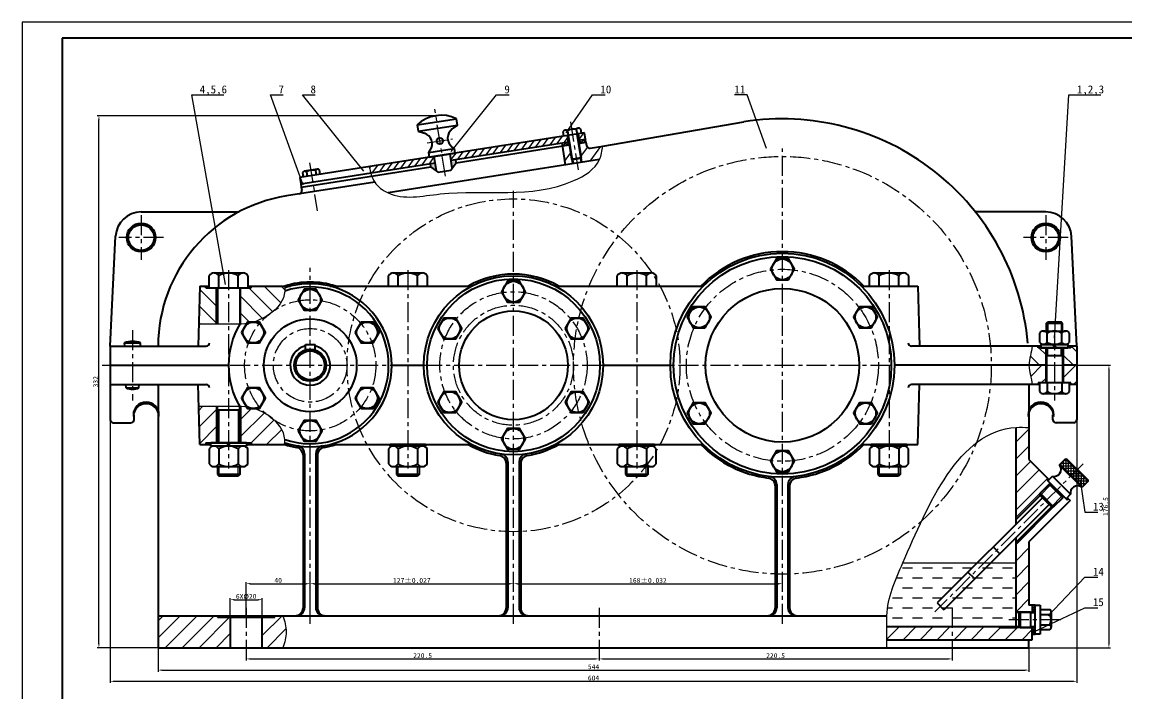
# Model space of a CAD drawing. Header units: inches. Extents: x 0 to 1189, y 0 to 841.
# Drawn here: x 0 to 690, y 421 to 841 of the extents above; entities that cross this region are included whole.
import ezdxf

# ---------------------------------------------------------------- set-up
doc = ezdxf.new("R2010")
doc.units = ezdxf.units.IN
doc.header["$LTSCALE"] = 10
doc.header["$MEASUREMENT"] = 0
doc.linetypes.add('CENTER', pattern=[2, 1.25, -0.25, 0.25, -0.25])
for name, color, linetype, lineweight in [('中心线', 1, 'CENTER', 25), ('剖面线', 3, 'Continuous', 25), ('尺寸线', 4, 'Continuous', 25), ('文字', 7, 'Continuous', 25), ('粗实线', 7, 'Continuous', 40), ('细实线', 7, 'Continuous', 25)]:
    doc.layers.add(name, color=color, linetype=linetype, lineweight=lineweight)
doc.dimstyles.get("Standard").update_dxf_attribs({"dimtxt": 0.18, "dimasz": 0.18, "dimexe": 0.18, "dimexo": 0.0625, "dimgap": 0.09, "dimtad": 0, "dimtih": 1, "dimtoh": 1, "dimdec": 4, "dimzin": 0, "dimdsep": 46, "dimtxsty": 'Standard', "dimcen": 0.09, "dimadec": 0, "dimazin": 0, "dimtfac": 1, "dimtdec": 4, "dimtofl": 0, "dimtmove": 0, "dimatfit": 3, "dimfxl": 0, "dimtolj": 1, "dimtzin": 0, "dimarcsym": 0})

# ---------------------------------------------------------------- blocks, each defined once
blk = doc.blocks.new('*D64')
at = {"layer": 'Defpoints', "color": 0}
for p in [(150, 480), (130, 469), (150, 469)]:
    blk.add_point(p, dxfattribs=at)
at = {"layer": '尺寸线', "color": 0, "lineweight": -2}
for p, q in [((130, 469), (130, 481)), ((132.5, 480), (147.5, 480)), ((150, 469), (150, 481))]:
    blk.add_line(p, q, dxfattribs=at)
at = {"layer": '尺寸线', "color": 0}
for points in [[(132.5, 480.42), (132.5, 479.58), (130, 480)], [(147.5, 479.58), (147.5, 480.42), (150, 480)]]:
    blk.add_solid(points, dxfattribs=at)
at = {"layer": '尺寸线', "color": 0, "insert": (140, 482.03), "char_height": 3, "attachment_point": 5}
blk.add_mtext('\\A1;6X%%C20', dxfattribs=at)
blk = doc.blocks.new('*D65')
at = {"layer": 'Defpoints', "color": 0}
for p in [(48, 782.48), (258.53, 782.48), (258.53, 450)]:
    blk.add_point(p, dxfattribs=at)
at = {"layer": '尺寸线', "color": 0, "lineweight": -2}
for p, q in [((258.53, 782.48), (47, 782.48)), ((48, 452.5), (48, 779.98)), ((258.53, 450), (47, 450))]:
    blk.add_line(p, q, dxfattribs=at)
at = {"layer": '尺寸线', "color": 0}
for points in [[(48.42, 779.98), (47.58, 779.98), (48, 782.48)], [(47.58, 452.5), (48.42, 452.5), (48, 450)]]:
    blk.add_solid(points, dxfattribs=at)
at = {"layer": '尺寸线', "color": 0, "insert": (45.97, 616.24), "char_height": 3, "attachment_point": 5, "rotation": 90}
blk.add_mtext('\\A1;332', dxfattribs=at)
blk = doc.blocks.new('*D66')
at = {"layer": 'Defpoints', "color": 0}
for p in [(180, 490), (140, 469), (180, 469)]:
    blk.add_point(p, dxfattribs=at)
at = {"layer": '尺寸线', "color": 0, "lineweight": -2}
for p, q in [((140, 469), (140, 491)), ((180, 469), (180, 491)), ((142.5, 490), (177.5, 490))]:
    blk.add_line(p, q, dxfattribs=at)
at = {"layer": '尺寸线', "color": 0}
for points in [[(142.5, 490.42), (142.5, 489.58), (140, 490)], [(177.5, 489.58), (177.5, 490.42), (180, 490)]]:
    blk.add_solid(points, dxfattribs=at)
at = {"layer": '尺寸线', "color": 0, "insert": (160, 492.06), "char_height": 3, "attachment_point": 5}
blk.add_mtext('\\A1;40', dxfattribs=at)
blk = doc.blocks.new('*D67')
at = {"layer": 'Defpoints', "color": 0}
for p in [(629, 626.5), (629, 450), (679, 450)]:
    blk.add_point(p, dxfattribs=at)
at = {"layer": '尺寸线', "color": 0, "lineweight": -2}
for p, q in [((629, 626.5), (680, 626.5)), ((679, 624), (679, 452.5)), ((629, 450), (680, 450))]:
    blk.add_line(p, q, dxfattribs=at)
at = {"layer": '尺寸线', "color": 0}
for points in [[(679.42, 624), (678.58, 624), (679, 626.5)], [(678.58, 452.5), (679.42, 452.5), (679, 450)]]:
    blk.add_solid(points, dxfattribs=at)
at = {"layer": '尺寸线', "color": 0, "insert": (676.97, 538.25), "char_height": 3, "attachment_point": 5, "rotation": 90}
blk.add_mtext('\\A1;176.5', dxfattribs=at)
blk = doc.blocks.new('*D68')
at = {"layer": 'Defpoints', "color": 0}
for p in [(180, 490), (307, 490), (307, 490)]:
    blk.add_point(p, dxfattribs=at)
at = {"layer": '尺寸线', "color": 0, "lineweight": -2}
for p, q in [((180, 490), (180, 491)), ((307, 490), (307, 491)), ((182.5, 490), (304.5, 490))]:
    blk.add_line(p, q, dxfattribs=at)
at = {"layer": '尺寸线', "color": 0}
for points in [[(182.5, 490.42), (182.5, 489.58), (180, 490)], [(304.5, 489.58), (304.5, 490.42), (307, 490)]]:
    blk.add_solid(points, dxfattribs=at)
at = {"layer": '尺寸线', "color": 0, "insert": (243.5, 492.03), "char_height": 3, "attachment_point": 5}
blk.add_mtext('\\A1;127%%p0.027', dxfattribs=at)
blk = doc.blocks.new('*D69')
at = {"layer": 'Defpoints', "color": 0}
for p in [(307, 490), (475, 490), (475, 490)]:
    blk.add_point(p, dxfattribs=at)
at = {"layer": '尺寸线', "color": 0, "lineweight": -2}
for p, q in [((307, 490), (307, 491)), ((475, 490), (475, 491)), ((309.5, 490), (472.5, 490))]:
    blk.add_line(p, q, dxfattribs=at)
at = {"layer": '尺寸线', "color": 0}
for points in [[(309.5, 490.42), (309.5, 489.58), (307, 490)], [(472.5, 489.58), (472.5, 490.42), (475, 490)]]:
    blk.add_solid(points, dxfattribs=at)
at = {"layer": '尺寸线', "color": 0, "insert": (391, 492.03), "char_height": 3, "attachment_point": 5}
blk.add_mtext('\\A1;168%%p0.032', dxfattribs=at)
blk = doc.blocks.new('*D70')
at = {"layer": 'Defpoints', "color": 0}
for p in [(140, 450), (360.5, 450), (360.5, 443)]:
    blk.add_point(p, dxfattribs=at)
at = {"layer": '尺寸线', "color": 0, "lineweight": -2}
for p, q in [((140, 450), (140, 442)), ((360.5, 450), (360.5, 442)), ((142.5, 443), (358, 443))]:
    blk.add_line(p, q, dxfattribs=at)
at = {"layer": '尺寸线', "color": 0}
for points in [[(142.5, 443.42), (142.5, 442.58), (140, 443)], [(358, 442.58), (358, 443.42), (360.5, 443)]]:
    blk.add_solid(points, dxfattribs=at)
at = {"layer": '尺寸线', "color": 0, "insert": (250.25, 445.03), "char_height": 3, "attachment_point": 5}
blk.add_mtext('\\A1;220.5', dxfattribs=at)
blk = doc.blocks.new('*D71')
at = {"layer": 'Defpoints', "color": 0}
for p in [(360.5, 450), (581, 450), (581, 443)]:
    blk.add_point(p, dxfattribs=at)
at = {"layer": '尺寸线', "color": 0, "lineweight": -2}
for p, q in [((360.5, 450), (360.5, 442)), ((581, 450), (581, 442)), ((363, 443), (578.5, 443))]:
    blk.add_line(p, q, dxfattribs=at)
at = {"layer": '尺寸线', "color": 0}
for points in [[(363, 443.42), (363, 442.58), (360.5, 443)], [(578.5, 442.58), (578.5, 443.42), (581, 443)]]:
    blk.add_solid(points, dxfattribs=at)
at = {"layer": '尺寸线', "color": 0, "insert": (470.75, 445.03), "char_height": 3, "attachment_point": 5}
blk.add_mtext('\\A1;220.5', dxfattribs=at)
blk = doc.blocks.new('*D72')
at = {"layer": 'Defpoints', "color": 0}
for p in [(85, 450), (629, 450), (629, 436)]:
    blk.add_point(p, dxfattribs=at)
at = {"layer": '尺寸线', "color": 0, "lineweight": -2}
for p, q in [((85, 450), (85, 435)), ((629, 450), (629, 435)), ((87.5, 436), (626.5, 436))]:
    blk.add_line(p, q, dxfattribs=at)
at = {"layer": '尺寸线', "color": 0}
for points in [[(87.5, 436.42), (87.5, 435.58), (85, 436)], [(626.5, 435.58), (626.5, 436.42), (629, 436)]]:
    blk.add_solid(points, dxfattribs=at)
at = {"layer": '尺寸线', "color": 0, "insert": (357, 438.06), "char_height": 3, "attachment_point": 5}
blk.add_mtext('\\A1;544', dxfattribs=at)
blk = doc.blocks.new('*D73')
at = {"layer": 'Defpoints', "color": 0}
for p in [(55, 626.5), (659, 626.5), (659, 429)]:
    blk.add_point(p, dxfattribs=at)
at = {"layer": '尺寸线', "color": 0, "lineweight": -2}
for p, q in [((55, 626.5), (55, 428)), ((659, 626.5), (659, 428)), ((57.5, 429), (656.5, 429))]:
    blk.add_line(p, q, dxfattribs=at)
at = {"layer": '尺寸线', "color": 0}
for points in [[(57.5, 429.42), (57.5, 428.58), (55, 429)], [(656.5, 428.58), (656.5, 429.42), (659, 429)]]:
    blk.add_solid(points, dxfattribs=at)
at = {"layer": '尺寸线', "color": 0, "insert": (357, 431.06), "char_height": 3, "attachment_point": 5}
blk.add_mtext('\\A1;604', dxfattribs=at)

msp = doc.modelspace()

# ---------------------------------------------------------------- hatches: boundary and pattern name
at = {"layer": '剖面线'}
h = msp.add_hatch(dxfattribs=at)
h.set_pattern_fill('ANSI31', color=256, angle=8.96386981, style=0)
h.set_pattern_definition([(53.9639, (165.198, 732.3397), (-2.56745, 1.86784), [])])
edge = h.paths.add_edge_path()
edge.add_spline(control_points=[(216.87435, 750.61473), (217.17775, 749.30472), (217.48114, 747.9947), (217.84521, 746.71842)], knot_values=[0, 0, 0, 0, 3.931109626, 3.931109626, 3.931109626, 3.931109626], degree=3, periodic=0)
edge.add_line((217.84521, 746.71842), (258.10277, 753.06857))
edge.add_line((258.10277, 753.06857), (257.47953, 757.01972))
edge.add_line((257.47953, 757.01972), (254.51617, 756.55228))
edge.add_line((254.51617, 756.55228), (216.87435, 750.61473))
h.paths.add_polyline_path([(267.35739, 758.57783), (267.98064, 754.62668), (341.07686, 766.15674), (340.45362, 770.10789)])
h.paths.add_polyline_path([(351.94252, 767.87067), (351.31927, 771.82182), (347.36812, 771.19857), (347.99137, 767.24742)])
h = msp.add_hatch(dxfattribs=at)
h.set_pattern_fill('ANSI37', color=256, scale=0.5, angle=8.96386981, style=0)
h.set_pattern_definition([(53.9639, (100.8426, 642.4482), (-1.283726, 0.933919), []), (143.9639, (100.8426, 642.4482), (-0.933919, -1.283726), [])])
h.paths.add_polyline_path([(351.94252, 767.87067), (347.99137, 767.24742), (348.30299, 765.27185), (352.25414, 765.8951)])
h.paths.add_polyline_path([(341.07686, 766.15674), (337.12572, 765.5335), (337.43734, 763.55792), (341.38849, 764.18117)])
h = msp.add_hatch(dxfattribs=at)
h.set_pattern_fill('ANSI31', color=256, scale=2, angle=8.96386981, style=0)
h.set_pattern_definition([(53.9639, (100.8426, 642.448), (-5.1349, 3.73568), [])])
edge = h.paths.add_edge_path()
edge.add_spline(control_points=[(360.73834, 755.08501), (361.86915, 757.6482), (362.3122, 760.57513), (362.75526, 763.50207)], knot_values=[158.149376982, 158.149376982, 158.149376982, 158.149376982, 166.804711347, 166.804711347, 166.804711347, 166.804711347], degree=3, periodic=0)
edge.add_line((362.75526, 763.50207), (354.85296, 762.25557))
edge.add_arc((354.54134, 764.23115), 2, 188.96386981, 278.96386981, ccw=False)
edge.add_line((352.56576, 763.91952), (352.25414, 765.8951))
edge.add_line((352.25414, 765.8951), (347.8091, 765.19395))
edge.add_line((347.8091, 765.19395), (349.2114, 756.30386))
edge.add_line((349.2114, 756.30386), (349.67884, 753.3405))
edge.add_line((349.67884, 753.3405), (360.73834, 755.08501))
h.paths.add_polyline_path([(341.88238, 764.25908), (337.43734, 763.55792), (339.30708, 751.70448), (343.75212, 752.40563), (343.28468, 755.36899)])
h.paths.add_polyline_path([(349.2114, 756.30386), (348.79542, 755.73206), (349.18495, 753.2626), (349.67884, 753.3405)])
h.paths.add_polyline_path([(343.85648, 754.95301), (343.28468, 755.36899), (343.75212, 752.40563), (344.24601, 752.48354)])
h = msp.add_hatch(color=256, dxfattribs=at)
h.paths.add_polyline_path([(258.10277, 753.06857), (255.13941, 752.60113), (255.45104, 750.62556), (258.88183, 748.12963)])
h.paths.add_polyline_path([(270.944, 755.09412), (267.98064, 754.62668), (268.7597, 749.68775), (271.25562, 753.11855)])
h = msp.add_hatch(dxfattribs=at)
h.set_pattern_fill('ANSI31', color=256, scale=60, angle=90, style=0)
h.paths.add_polyline_path([(110.36769, 652.28759), (121.5, 652.28759), (121.5, 674.99747), (114.875, 674.99747), (114.875, 675.99747), (111, 675.99747)], flags=0)
h = msp.add_hatch(dxfattribs=at)
h.set_pattern_fill('ANSI31', color=256, scale=60, angle=90, style=0)
edge = h.paths.add_edge_path(flags=0)
edge.add_spline(control_points=[(164.06262, 675.99747), (164.06106, 675.64823), (163.98248, 674.59803), (164.60331, 662.16238), (148.12633, 652.37986), (136.66654, 652.28694), (136.5, 652.28759)], knot_values=[0, 0, 0, 0, 1.048402005, 3.156941762, 37.097578293, 37.598023458, 37.598023458, 37.598023458, 37.598023458], degree=3, periodic=0)
edge.add_line((136.5, 652.28759), (136.5, 674.99747))
edge.add_line((136.5, 674.99747), (143.125, 674.99747))
edge.add_line((143.125, 674.99747), (143.125, 675.99747))
edge.add_line((143.125, 675.99747), (164.06262, 675.99747))
h = msp.add_hatch(dxfattribs=at)
h.set_pattern_fill('ANSI31', color=256, scale=60, angle=90, style=0)
edge = h.paths.add_edge_path(flags=0)
edge.add_line((634.76, 638.5), (631, 638.5))
edge.add_spline(control_points=[(631, 638.5), (630.66667, 636.5), (630, 632.5), (629.33333, 628.5), (629, 626.5)], knot_values=[0, 0, 0, 0, 6.08276253, 12.165525061, 12.165525061, 12.165525061, 12.165525061], degree=3, periodic=0)
edge.add_line((629, 626.5), (639.5, 626.5))
edge.add_line((639.5, 626.5), (639.5, 637.5))
edge.add_line((639.5, 637.5), (634.76, 637.5))
edge.add_line((634.76, 637.5), (634.76, 638.5))
h = msp.add_hatch(dxfattribs=at)
h.set_pattern_fill('ANSI31', color=256, scale=60, angle=90, style=0)
h.paths.add_polyline_path([(659, 638.5), (655.24, 638.5), (655.24, 637.5), (650.5, 637.5), (650.5, 626.5), (659, 626.5)], flags=0)
h = msp.add_hatch(dxfattribs=at)
h.set_pattern_fill('ANSI31', color=256, scale=60, style=0)
edge = h.paths.add_edge_path(flags=0)
edge.add_line((634.76, 614.5), (631, 614.5))
edge.add_spline(control_points=[(631, 614.5), (630.66667, 616.5), (630, 620.5), (629.33333, 624.5), (629, 626.5)], knot_values=[0, 0, 0, 0, 6.08276253, 12.165525061, 12.165525061, 12.165525061, 12.165525061], degree=3, periodic=0)
edge.add_line((629, 626.5), (639.5, 626.5))
edge.add_line((639.5, 626.5), (639.5, 615.5))
edge.add_line((639.5, 615.5), (634.76, 615.5))
edge.add_line((634.76, 615.5), (634.76, 614.5))
h = msp.add_hatch(dxfattribs=at)
h.set_pattern_fill('ANSI31', color=256, scale=60, style=0)
h.paths.add_polyline_path([(659, 614.5), (655.24, 614.5), (655.24, 615.5), (650.5, 615.5), (650.5, 626.5), (659, 626.5)], flags=0)
h = msp.add_hatch(dxfattribs=at)
h.set_pattern_fill('ANSI31', color=256, scale=60, style=0)
h.paths.add_polyline_path([(110.36769, 600.71241), (121.5, 600.71241), (121.5, 578.00253), (114.875, 578.00253), (114.875, 577.00253), (111, 577.00253)], flags=0)
h = msp.add_hatch(dxfattribs=at)
h.set_pattern_fill('ANSI31', color=256, scale=60, style=0)
edge = h.paths.add_edge_path(flags=0)
edge.add_spline(control_points=[(164.06262, 577.00253), (164.06106, 577.35177), (163.98248, 578.40197), (164.60331, 590.83762), (148.12633, 600.62014), (136.66654, 600.71306), (136.5, 600.71241)], knot_values=[0, 0, 0, 0, 1.048402005, 3.156941762, 37.097578293, 37.598023458, 37.598023458, 37.598023458, 37.598023458], degree=3, periodic=0)
edge.add_line((136.5, 600.71241), (136.5, 578.00253))
edge.add_line((136.5, 578.00253), (143.125, 578.00253))
edge.add_line((143.125, 578.00253), (143.125, 577.00253))
edge.add_line((143.125, 577.00253), (164.06262, 577.00253))
h = msp.add_hatch(dxfattribs=at)
h.set_pattern_fill('ANSI31', color=256, scale=60, style=0)
edge = h.paths.add_edge_path(flags=0)
edge.add_line((629, 587.66667), (629, 567.66667))
edge.add_line((629, 567.66667), (640.9, 555.71667))
edge.add_line((640.9, 555.71667), (640.22, 555.04667))
edge.add_line((640.22, 555.04667), (642.35, 552.92667))
edge.add_line((642.35, 552.92667), (635.98, 546.56667))
edge.add_line((635.98, 546.56667), (635.98, 545.14667))
edge.add_line((635.98, 545.14667), (621, 530.16682))
edge.add_line((621, 530.16682), (621, 587.66667))
edge.add_line((629, 587.66667), (621, 587.66667))
h = msp.add_hatch(dxfattribs=at)
h.set_pattern_fill('ANSI37', color=256, scale=0.5, angle=315, style=0)
h.set_pattern_definition([(360, (652.2448, 568.485), (8e-16, 1.5875), []), (90, (652.2448, 568.485), (-1.5875, 8e-16), [])])
h.paths.add_polyline_path([(658.96228, 561.06031), (651.89122, 568.13138), (648.35568, 564.59585), (655.42675, 557.52478)])
h.paths.add_polyline_path([(666.03335, 553.98925), (658.96228, 561.06031), (655.42675, 557.52478), (662.49782, 550.45371)])
h = msp.add_hatch(dxfattribs=at)
h.set_pattern_fill('ANSI31', color=256, scale=60, style=0)
edge = h.paths.add_edge_path(flags=0)
edge.add_line((653.7, 543.02667), (654.72, 541.95667))
edge.add_line((654.72, 541.95667), (629, 516.24667))
edge.add_line((629, 516.24667), (629, 476.5))
edge.add_line((629, 476.5), (631, 476.5))
edge.add_line((631, 476.5), (631, 472.5))
edge.add_line((631, 472.5), (623.5, 472.5))
edge.add_line((621, 472), (621, 516.01555))
edge.add_line((621, 516.01555), (643.05, 538.07667))
edge.add_line((643.05, 538.07667), (644.47, 538.07667))
edge.add_line((644.47, 538.07667), (650.83, 544.43667))
edge.add_line((650.83, 544.43667), (652.95, 542.31667))
edge.add_line((652.95, 542.31667), (653.7, 543.02667))
edge.add_line((623.5, 472.5), (623, 472))
edge.add_line((623, 472), (621, 472))
h = msp.add_hatch(dxfattribs=at)
h.set_pattern_fill('DASH', color=256, scale=50, style=0)
edge = h.paths.add_edge_path(flags=0)
edge.add_spline(control_points=[(540.25, 463), (540.19296, 465.3394), (540.03126, 479.20989), (545.53225, 492.20759), (550.25, 503)], knot_values=[0, 0, 0, 0, 6.992845557, 41.467430977, 41.467430977, 41.467430977, 41.467430977], degree=3, periodic=0)
edge.add_line((550.25, 503), (621, 503))
edge.add_line((621, 503), (621, 463))
edge.add_line((621, 463), (540.25, 463))
h = msp.add_hatch(dxfattribs=at)
h.set_pattern_fill('ANSI37', color=256, scale=0.5, style=0)
h.set_pattern_definition([(135, (766.0995, 374.6281), (1.122532, 1.122532), []), (45, (766.0995, 374.6281), (1.122532, -1.122532), [])])
h.paths.add_polyline_path([(633, 476.5), (631, 476.5), (631, 471.75), (633, 471.75)])
h.paths.add_polyline_path([(631, 458.5), (633, 458.5), (633, 463.25), (631, 463.25)])
h = msp.add_hatch(dxfattribs=at)
h.set_pattern_fill('ANSI31', color=256, scale=60, style=0)
edge = h.paths.add_edge_path(flags=0)
edge.add_line((85, 470), (122, 470))
edge.add_line((122, 470), (122, 469))
edge.add_line((122, 469), (130, 469))
edge.add_line((130, 469), (130, 450))
edge.add_line((130, 450), (85, 450))
edge.add_line((85, 470), (85, 450))
h = msp.add_hatch(dxfattribs=at)
h.set_pattern_fill('ANSI31', color=256, scale=60, style=0)
edge = h.paths.add_edge_path(flags=0)
edge.add_line((158, 470), (163, 470))
edge.add_spline(control_points=[(163, 470), (163.99905, 466.66983), (165.90095, 460), (163.99905, 453.33017), (163, 450)], knot_values=[0, 0, 0, 0, 10.188351191, 20.376702383, 20.376702383, 20.376702383, 20.376702383], degree=3, periodic=0)
edge.add_line((163, 450), (150, 450))
edge.add_line((150, 450), (150, 469))
edge.add_line((150, 469), (158, 469))
edge.add_line((158, 469), (158, 470))
h = msp.add_hatch(dxfattribs=at)
h.set_pattern_fill('ANSI31', color=256, scale=60, style=0)
edge = h.paths.add_edge_path(flags=0)
edge.add_line((540.25, 455), (631, 455))
edge.add_line((631, 455), (631, 462.5))
edge.add_line((631, 462.5), (611, 462.5))
edge.add_arc((611, 463), 0.5, 180, 270)
edge.add_line((610.5, 463), (540.25, 463))
edge.add_line((540.25, 463), (540.25, 455))

# ---------------------------------------------------------------- linework, layer by layer
at = {"layer": '中心线'}
for p, q in [((264.47545, 744.75826), (257.89444, 786.47937)), ((342.64074, 778.70538), (347.37708, 748.67877)), ((253.11386, 765.44236), (268.91845, 767.93535)), ((475, 465), (475, 762)), ((179.65592, 752.99647), (184.39226, 722.96986)), ((307, 465), (307, 735.5)), ((74.41484, 720.33975), (74.41484, 692.33975)), ((639.58516, 720.33975), (639.58516, 692.33975)), ((88.41484, 706.33975), (60.41484, 706.33975)), ((653.58516, 706.33975), (625.58516, 706.33975)), ((129, 685.99747), (129, 562.00253)), ((180, 465), (180, 687.5)), ((241, 685.99747), (241, 562.00253)), ((384, 685.99747), (384, 562.00253)), ((541.62247, 685.99747), (541.62247, 562.00253)), ((69, 648.5), (69, 604.5)), ((645, 648.5), (645, 604.5)), ((50, 626.5), (664, 626.5)), ((662.85, 564.94667), (570.31142, 472.34)), ((140, 475), (140, 445)), ((360.5, 475), (360.5, 445)), ((581, 475), (581, 445)), ((649, 467.5), (616, 467.5))]:
    msp.add_line(p, q, dxfattribs=at)
for centre, radius in [((475, 626.5), 130.5), ((307, 626.5), 104), ((475, 626.5), 60), ((307, 626.5), 46), ((180, 626.5), 41), ((307, 626.5), 37.5), ((180, 626.5), 23)]:
    msp.add_circle(centre, radius, dxfattribs=at)
at = {"layer": '剖面线'}
msp.add_line((550.25, 503), (621, 503), dxfattribs=at)
at = {"layer": '粗实线'}
for p, q in [((1179, 831), (25, 831)), ((25, 831), (25, 10)), ((246.7829, 776.69725), (271.47757, 780.59254)), ((272.10081, 776.64139), (271.47757, 780.59254)), ((246.7829, 776.69725), (247.40614, 772.7461)), ((247.40614, 772.7461), (272.10081, 776.64139)), ((272.10081, 776.64139), (268.76748, 774.23068)), ((339.28075, 773.46616), (347.45031, 774.75481)), ((346.25463, 773.91458), (346.69968, 771.09313)), ((348.84357, 774.32295), (349.28862, 771.50151)), ((362.75526, 763.50207), (451.00501, 778.61917)), ((351.31927, 771.82182), (173.51765, 743.77573)), ((247.40614, 772.7461), (251.31969, 771.4785)), ((267.98064, 754.62668), (341.57076, 766.23465)), ((338.53162, 769.80472), (338.08657, 772.62616)), ((340.45362, 770.10789), (341.38849, 764.18117)), ((340.67551, 773.03454), (341.12056, 770.21309)), ((340.94751, 770.1858), (343.28468, 755.36899)), ((346.87423, 771.12067), (349.2114, 756.30386)), ((347.36812, 771.19857), (348.30299, 765.27185)), ((347.49748, 767.16952), (351.94252, 767.87067)), ((351.94252, 767.87067), (351.31927, 771.82182)), ((352.25414, 765.8951), (351.94252, 767.87067)), ((254.04873, 759.51564), (269.85332, 762.00863)), ((254.04873, 759.51564), (255.00341, 760.96084)), ((254.51617, 756.55228), (254.04873, 759.51564)), ((269.85332, 762.00863), (268.50014, 763.08979)), ((269.85332, 762.00863), (270.32075, 759.04527)), ((271.25562, 753.11855), (341.88238, 764.25908)), ((337.12572, 765.5335), (339.30708, 751.70448)), ((347.8091, 765.19395), (352.25414, 765.8951)), ((352.25414, 765.8951), (352.56576, 763.91952)), ((354.85296, 762.25557), (362.75526, 763.50207)), ((174.1409, 739.82458), (258.10277, 753.06857)), ((360.73834, 755.08501), (228.60443, 734.24246)), ((254.51617, 756.55228), (270.32075, 759.04527)), ((255.45104, 750.62556), (255.13941, 752.60113)), ((258.88183, 748.12963), (257.47953, 757.01972)), ((268.7597, 749.68775), (267.35739, 758.57783)), ((268.7597, 749.68775), (271.25562, 753.11855)), ((271.25562, 753.11855), (270.944, 755.09412)), ((343.28468, 755.36899), (349.2114, 756.30386)), ((343.85648, 754.95301), (343.28468, 755.36899)), ((348.79542, 755.73206), (343.85648, 754.95301)), ((343.85648, 754.95301), (344.24601, 752.48354)), ((349.2114, 756.30386), (348.79542, 755.73206)), ((348.79542, 755.73206), (349.18495, 753.2626)), ((174.45252, 737.84901), (255.45104, 750.62556)), ((175.10325, 746.91748), (175.5483, 744.09604)), ((184.46549, 749.0459), (176.29593, 747.75724)), ((177.69219, 747.32586), (178.13724, 744.50442)), ((183.27131, 748.2059), (183.71636, 745.38445)), ((186.3053, 745.79283), (185.86025, 748.61427)), ((258.88183, 748.12963), (255.45104, 750.62556)), ((260.02543, 747.29766), (258.88183, 748.12963)), ((260.02543, 747.29766), (267.92772, 748.54415)), ((267.92772, 748.54415), (268.7597, 749.68775)), ((220.28162, 741.02855), (165.1979, 732.33975)), ((173.51765, 743.77573), (174.1409, 739.82458)), ((174.1409, 739.82458), (174.45252, 737.84901)), ((174.45252, 737.84901), (174.76414, 735.87343)), ((74.41484, 722.33975), (135.32454, 722.33975)), ((639.58516, 722.33975), (595.54353, 722.33975)), ((55, 638.5), (58.43483, 707.13941)), ((659, 638.5), (655.56517, 707.13941)), ((119.90673, 684.19747), (138.09327, 684.19747)), ((231.90673, 684.19747), (250.09327, 684.19747)), ((374.90673, 684.19747), (393.09327, 684.19747)), ((532.52921, 684.19747), (550.71574, 684.19747)), ((116.87564, 674.99747), (116.87564, 682.44747)), ((122.93782, 674.99747), (122.93782, 682.44747)), ((135.06218, 674.99747), (135.06218, 682.44747)), ((141.12436, 682.44747), (141.12436, 674.99747)), ((228.87564, 675.99747), (228.87564, 682.44747)), ((234.93782, 675.99747), (234.93782, 682.44747)), ((247.06218, 675.99747), (247.06218, 682.44747)), ((253.12436, 682.44747), (253.12436, 675.99747)), ((371.87564, 675.99747), (371.87564, 682.44747)), ((377.93782, 675.99747), (377.93782, 682.44747)), ((390.06218, 675.99747), (390.06218, 682.44747)), ((396.12436, 682.44747), (396.12436, 675.99747)), ((529.49812, 675.99747), (529.49812, 682.44747)), ((535.5603, 675.99747), (535.5603, 682.44747)), ((547.68465, 675.99747), (547.68465, 682.44747)), ((553.74683, 682.44747), (553.74683, 675.99747)), ((111, 675.99747), (110, 638.5)), ((111, 675.99747), (116.875, 675.99747)), ((114.875, 674.99747), (114.875, 675.99747)), ((114.875, 674.99747), (143.125, 674.99747)), ((116.87564, 674.99747), (141.12436, 674.99747)), ((121.5, 652.28759), (121.5, 674.99747)), ((122, 674.99747), (122, 652.28759)), ((136, 674.99747), (136, 652.28759)), ((136.5, 652.28759), (136.5, 674.99747)), ((141.125, 675.99747), (167.71179, 675.99747)), ((143.125, 674.99747), (143.125, 675.99747)), ((192.28821, 675.99747), (280.8084, 675.99747)), ((228.87564, 675.99747), (253.12436, 675.99747)), ((333.1916, 675.99747), (425.50253, 675.99747)), ((371.87564, 675.99747), (396.12436, 675.99747)), ((524.49747, 675.99747), (559.62247, 675.99747)), ((529.49812, 675.99747), (553.74683, 675.99747)), ((559.62247, 675.99747), (560.62247, 638.5)), ((640, 652.9), (640.75, 653.65)), ((640, 647.9), (640, 652.9)), ((640, 652.9), (650, 652.9)), ((640.75, 653.65), (649.25, 653.65)), ((650, 652.9), (649.25, 653.65)), ((650, 647.9), (650, 652.9)), ((635.7624, 640.83333), (635.7624, 646.56667)), ((638.0718, 647.9), (651.9282, 647.9)), ((640.3812, 640.83333), (640.3812, 646.56667)), ((649.6188, 640.83333), (649.6188, 646.56667)), ((654.2376, 646.56667), (654.2376, 640.83333)), ((55, 638.5), (115, 638.5)), ((55, 638.5), (55, 592.5)), ((64.1, 638.5), (64.03333, 640.5)), ((64.03333, 640.5), (73.96667, 640.5)), ((73.9, 638.5), (73.96667, 640.5)), ((177, 636.03939), (177, 639.5)), ((177, 639.5), (183, 639.5)), ((183, 636.03939), (183, 639.5)), ((636.76, 638.5), (555.62247, 638.5)), ((634.76, 637.5), (634.76, 638.5)), ((655.24, 637.5), (634.76, 637.5)), ((636.7624, 637.5), (636.7624, 639.5)), ((636.7624, 639.5), (653.2376, 639.5)), ((653.2376, 639.5), (636.7624, 639.5)), ((636.7624, 637.5), (653.2376, 637.5)), ((639.5, 637.5), (639.5, 615.5)), ((640, 637.5), (640, 615.5)), ((643.5, 639.5), (645.5, 637.5)), ((644.5, 639.5), (646.5, 637.5)), ((650, 637.5), (650, 615.5)), ((650.5, 637.5), (650.5, 615.5)), ((653.2376, 639.5), (653.2376, 637.5)), ((659, 638.5), (653.24, 638.5)), ((655.24, 638.5), (655.24, 637.5)), ((659, 638.5), (659, 592.5)), ((650, 632.5), (640, 632.5)), ((55, 626.5), (129, 626.5)), ((231, 626.5), (251, 626.5)), ((363, 626.5), (405, 626.5)), ((640, 626.5), (545, 626.5)), ((659, 626.5), (650, 626.5)), ((55, 614.5), (115, 614.5)), ((64.96667, 612.5), (64.9, 614.5)), ((73.03333, 612.5), (73.1, 614.5)), ((85, 614.5), (85, 450)), ((111, 577.00253), (110, 614.5)), ((635.76, 614.5), (555.62247, 614.5)), ((559.62247, 577.00253), (560.62247, 614.5)), ((629, 614.5), (629, 567.66667)), ((634.76, 615.5), (634.76, 614.5)), ((655.24, 615.5), (634.76, 615.5)), ((635.7624, 610.03333), (635.7624, 615.5)), ((654.2376, 615.5), (635.7624, 615.5)), ((640.3812, 615.5), (640.3812, 610.03333)), ((649.6188, 615.5), (649.6188, 610.03333)), ((654.2376, 615.5), (654.2376, 610.03333)), ((659, 614.5), (654.24, 614.5)), ((655.24, 614.5), (655.24, 615.5)), ((64.96667, 612.5), (73.03333, 612.5)), ((651.9282, 608.7), (638.0718, 608.7)), ((121.5, 600.71241), (121.5, 578.00253)), ((122, 578.00253), (122, 600.71241)), ((136, 578.00253), (136, 600.71241)), ((136.5, 600.71241), (136.5, 578.00253)), ((70, 592.5), (70, 595.5)), ((122, 598.71241), (136, 598.71241)), ((644, 592.5), (644, 595.5)), ((57, 590.5), (68, 590.5)), ((621, 527.31455), (621, 587.66667)), ((657, 590.5), (646, 590.5)), ((111, 577.00253), (117.875, 577.00253)), ((114.875, 578.00253), (114.875, 577.00253)), ((114.875, 578.00253), (143.125, 578.00253)), ((116.87564, 574.25253), (116.87564, 564.95253)), ((117.87564, 576.00253), (117.87564, 578.00253)), ((140.12436, 578.00253), (117.87564, 578.00253)), ((140.12436, 576.00253), (117.87564, 576.00253)), ((140.12436, 576.00253), (117.87564, 576.00253)), ((122.93782, 574.25253), (122.93782, 564.95253)), ((129.5, 576.00253), (127.5, 578.00253)), ((130.5, 576.00253), (128.5, 578.00253)), ((135.06218, 574.25253), (135.06218, 564.95253)), ((140.12436, 578.00253), (140.12436, 576.00253)), ((140.125, 577.00253), (167.71179, 577.00253)), ((141.12436, 564.95253), (141.12436, 574.25253)), ((143.125, 578.00253), (143.125, 577.00253)), ((192.28821, 577.00253), (280.8084, 577.00253)), ((228.87564, 574.25253), (228.87564, 564.95253)), ((229.87564, 576.00253), (229.87564, 577.00253)), ((252.12436, 577.00253), (229.87564, 577.00253)), ((252.12436, 576.00253), (229.87564, 576.00253)), ((252.12436, 576.00253), (229.87564, 576.00253)), ((234.93782, 574.25253), (234.93782, 564.95253)), ((241, 576.00253), (240, 577.00253)), ((242, 576.00253), (241, 577.00253)), ((247.06218, 574.25253), (247.06218, 564.95253)), ((252.12436, 577.00253), (252.12436, 576.00253)), ((253.12436, 564.95253), (253.12436, 574.25253)), ((333.1916, 577.00253), (425.50253, 577.00253)), ((371.87564, 574.25253), (371.87564, 564.95253)), ((372.87564, 576.00253), (372.87564, 577.00253)), ((395.12436, 577.00253), (372.87564, 577.00253)), ((395.12436, 576.00253), (372.87564, 576.00253)), ((395.12436, 576.00253), (372.87564, 576.00253)), ((377.93782, 574.25253), (377.93782, 564.95253)), ((384, 576.00253), (383, 577.00253)), ((385, 576.00253), (384, 577.00253)), ((390.06218, 574.25253), (390.06218, 564.95253)), ((395.12436, 577.00253), (395.12436, 576.00253)), ((396.12436, 564.95253), (396.12436, 574.25253)), ((524.49747, 577.00253), (559.62247, 577.00253)), ((529.49812, 574.25253), (529.49812, 564.95253)), ((530.49812, 576.00253), (530.49812, 577.00253)), ((552.74683, 577.00253), (530.49812, 577.00253)), ((552.74683, 576.00253), (530.49812, 576.00253)), ((552.74683, 576.00253), (530.49812, 576.00253)), ((535.5603, 574.25253), (535.5603, 564.95253)), ((541.62247, 576.00253), (540.62247, 577.00253)), ((542.62247, 576.00253), (541.62247, 577.00253)), ((547.68465, 574.25253), (547.68465, 564.95253)), ((552.74683, 577.00253), (552.74683, 576.00253)), ((553.74683, 564.95253), (553.74683, 574.25253)), ((175.5, 570.29724), (175.5, 475)), ((176.5, 571.14885), (176.5, 475)), ((183.5, 571.14885), (183.5, 475)), ((184.5, 570.29724), (184.5, 475)), ((303.5, 566.09512), (303.5, 475)), ((310.5, 566.09512), (310.5, 475)), ((629, 567.66667), (641.63, 555.01667)), ((648.35568, 564.59585), (651.89122, 568.13138)), ((651.89122, 568.13138), (652.59832, 568.13138)), ((651.89122, 568.13138), (666.03335, 553.98925)), ((652.59832, 568.13138), (666.03335, 554.69635)), ((119.90673, 563.20253), (138.09327, 563.20253)), ((122, 563.20253), (122, 558.20253)), ((136, 563.20253), (136, 558.20253)), ((231.90673, 563.20253), (250.09327, 563.20253)), ((234, 563.20253), (234, 558.20253)), ((248, 563.20253), (248, 558.20253)), ((302.5, 565.23215), (302.5, 475)), ((311.5, 565.23215), (311.5, 475)), ((374.90673, 563.20253), (393.09327, 563.20253)), ((377, 563.20253), (377, 558.20253)), ((391, 563.20253), (391, 558.20253)), ((532.52921, 563.20253), (550.71574, 563.20253)), ((534.62247, 563.20253), (534.62247, 558.20253)), ((548.62247, 563.20253), (548.62247, 558.20253)), ((648.35568, 563.88874), (648.35568, 564.59585)), ((648.35568, 564.59585), (662.49782, 550.45371)), ((661.79071, 550.45371), (648.35568, 563.88874)), ((122, 558.20253), (123.05, 557.15253)), ((136, 558.20253), (122, 558.20253)), ((134.95, 557.15253), (123.05, 557.15253)), ((136, 558.20253), (134.95, 557.15253)), ((234, 558.20253), (235.05, 557.15253)), ((248, 558.20253), (234, 558.20253)), ((246.95, 557.15253), (235.05, 557.15253)), ((248, 558.20253), (246.95, 557.15253)), ((377, 558.20253), (378.05, 557.15253)), ((391, 558.20253), (377, 558.20253)), ((389.95, 557.15253), (378.05, 557.15253)), ((391, 558.20253), (389.95, 557.15253)), ((534.62247, 558.20253), (535.67247, 557.15253)), ((548.62247, 558.20253), (534.62247, 558.20253)), ((547.57247, 557.15253), (535.67247, 557.15253)), ((548.62247, 558.20253), (547.57247, 557.15253)), ((642.35, 552.92667), (635.98, 546.56667)), ((635.98131, 546.56463), (641.63817, 552.22148)), ((640.9, 555.71667), (640.22, 555.04667)), ((640.22, 555.04667), (642.35, 552.92667)), ((640.93106, 554.3428), (643.75949, 557.17123)), ((652.24477, 543.02909), (640.93106, 554.3428)), ((641.63817, 552.22148), (650.12345, 543.7362)), ((642.34527, 551.51437), (643.05238, 552.22148)), ((643.75949, 557.17123), (655.0732, 545.85752)), ((666.03335, 553.98925), (662.49782, 550.45371)), ((666.03335, 553.98925), (666.03335, 554.69635)), ((470.5, 551.09609), (470.5, 475)), ((471.5, 551.98322), (471.5, 475)), ((478.5, 551.98322), (478.5, 475)), ((479.5, 551.09609), (479.5, 475)), ((635.98131, 545.15041), (635.98131, 546.56463)), ((635.98131, 546.56463), (644.46659, 538.07934)), ((655.0732, 545.85752), (652.24477, 543.02909)), ((661.79071, 550.45371), (662.49782, 550.45371)), ((637.4, 543.73667), (571.71566, 478)), ((641.64, 539.49667), (575.95566, 473.76)), ((635.98, 545.14667), (621, 530.16682)), ((654.72, 541.95667), (629, 516.24667)), ((635.98131, 545.15041), (643.05238, 538.07934)), ((650.12345, 543.7362), (644.46659, 538.07934)), ((649.41634, 544.44331), (650.12345, 545.15041)), ((650.83, 544.43667), (652.95, 542.31667)), ((652.95, 543.73667), (654.72, 541.95667)), ((652.95, 542.31667), (653.7, 543.02667)), ((621, 516.01555), (643.05, 538.07667)), ((643.05238, 538.07934), (644.46659, 538.07934)), ((621, 462.5), (621, 518.82779)), ((606.6878, 513), (610.9278, 508.76)), ((629, 516.24667), (629, 476.5)), ((595.18035, 493), (590.94035, 497.24)), ((571.71566, 478), (575.95566, 473.76)), ((631, 476.5), (629, 476.5)), ((633, 476.5), (631, 476.5)), ((631, 476.5), (631, 471.75)), ((633, 458.5), (633, 476.5)), ((633, 476.5), (636, 476.5)), ((636, 476.5), (636, 458.5)), ((85, 470), (540.25, 470)), ((122, 470), (122, 469)), ((158, 469), (158, 470)), ((623, 472), (621, 472)), ((623, 472), (623.5, 472.5)), ((623, 463), (623, 472)), ((623.5, 472.5), (630, 472.5)), ((623.5, 472.5), (623.5, 462.5)), ((630, 472.5), (630, 462.5)), ((630, 472), (631, 472)), ((633, 471.75), (630, 471.75)), ((636, 473.85), (642.08383, 473.85)), ((636, 470.67543), (642.08383, 470.67543)), ((642.83925, 472.78151), (642.08383, 473.85)), ((642.83925, 471.74477), (642.08383, 470.67628)), ((643, 472.26314), (643, 462.73686)), ((122, 469), (158, 469)), ((130, 469), (130, 450)), ((150, 450), (150, 469)), ((623, 463), (540.25, 463)), ((621, 462.5), (611, 462.5)), ((623.5, 462.5), (623, 463)), ((630, 462.5), (623.5, 462.5)), ((630, 463.25), (633, 463.25)), ((630, 463), (631, 463)), ((631, 463.25), (631, 458.5)), ((631, 455), (631, 463.25)), ((636, 464.32457), (642.08383, 464.32457)), ((642.83925, 463.25523), (642.08383, 464.32372)), ((631, 458.5), (633, 458.5)), ((636, 458.5), (633, 458.5)), ((642.08383, 461.15), (636, 461.15)), ((642.83925, 462.21849), (642.08383, 461.15)), ((85, 450), (629, 450)), ((540.25, 455), (631, 455)), ((629, 450), (629, 455))]:
    msp.add_line(p, q, dxfattribs=at)
for points in [[(478.75278, 680), (482.50555, 686.5), (478.75278, 693), (471.24722, 693), (467.49445, 686.5), (471.24722, 680)], [(310.75278, 666), (314.50555, 672.5), (310.75278, 679), (303.24722, 679), (299.49445, 672.5), (303.24722, 666)], [(183.75278, 661), (187.50555, 667.5), (183.75278, 674), (176.24722, 674), (172.49445, 667.5), (176.24722, 661)], [(426.78329, 650), (430.53607, 656.5), (426.78329, 663), (419.27774, 663), (415.52496, 656.5), (419.27774, 650)], [(530.72226, 650), (534.47504, 656.5), (530.72226, 663), (523.21671, 663), (519.46393, 656.5), (523.21671, 650)], [(270.9095, 643), (274.66228, 649.5), (270.9095, 656), (263.40395, 656), (259.65117, 649.5), (263.40395, 643)], [(350.59605, 643), (354.34883, 649.5), (350.59605, 656), (343.0905, 656), (339.33772, 649.5), (343.0905, 643)], [(148.24029, 640.5), (151.99307, 647), (148.24029, 653.5), (140.73474, 653.5), (136.98196, 647), (140.73474, 640.5)], [(219.26526, 640.5), (223.01804, 647), (219.26526, 653.5), (211.75971, 653.5), (208.00693, 647), (211.75971, 640.5)], [(148.24029, 599.5), (151.99307, 606), (148.24029, 612.5), (140.73474, 612.5), (136.98196, 606), (140.73474, 599.5)], [(219.26526, 599.5), (223.01804, 606), (219.26526, 612.5), (211.75971, 612.5), (208.00693, 606), (211.75971, 599.5)], [(270.9095, 597), (274.66228, 603.5), (270.9095, 610), (263.40395, 610), (259.65117, 603.5), (263.40395, 597)], [(350.59605, 597), (354.34883, 603.5), (350.59605, 610), (343.0905, 610), (339.33772, 603.5), (343.0905, 597)], [(426.78329, 590), (430.53607, 596.5), (426.78329, 603), (419.27774, 603), (415.52496, 596.5), (419.27774, 590)], [(530.72226, 590), (534.47504, 596.5), (530.72226, 603), (523.21671, 603), (519.46393, 596.5), (523.21671, 590)], [(183.75278, 579), (187.50555, 585.5), (183.75278, 592), (176.24722, 592), (172.49445, 585.5), (176.24722, 579)], [(310.75278, 574), (314.50555, 580.5), (310.75278, 587), (303.24722, 587), (299.49445, 580.5), (303.24722, 574)], [(478.75278, 560), (482.50555, 566.5), (478.75278, 573), (471.24722, 573), (467.49445, 566.5), (471.24722, 560)]]:
    msp.add_lwpolyline(points, close=True, dxfattribs=at)
for centre, radius in [((261.01616, 766.68885), 2), ((74.41484, 706.33975), 9), ((74.41484, 706.33975), 8), ((639.58516, 706.33975), 9), ((639.58516, 706.33975), 8), ((475, 626.5), 70), ((475, 626.5), 68), ((475, 686.5), 6.5), ((307, 626.5), 56), ((307, 626.5), 54), ((307, 672.5), 6.5), ((180, 667.5), 6.5), ((475, 626.5), 48), ((423.03051, 656.5), 6.5), ((526.96949, 656.5), 6.5), ((267.15673, 649.5), 6.5), ((307, 626.5), 34), ((346.84327, 649.5), 6.5), ((144.48752, 647), 6.5), ((180, 626.5), 29), ((215.51248, 647), 6.5), ((180, 626.5), 10), ((180, 626.5), 9), ((144.48752, 606), 6.5), ((215.51248, 606), 6.5), ((267.15673, 603.5), 6.5), ((346.84327, 603.5), 6.5), ((423.03051, 596.5), 6.5), ((526.96949, 596.5), 6.5), ((180, 585.5), 6.5), ((307, 580.5), 6.5), ((475, 566.5), 6.5)]:
    msp.add_circle(centre, radius, dxfattribs=at)
for centre, radius, start, end in [((261.95103, 760.76213), 22, 64.34033433, 133.58740529), ((475, 626.5), 154, 5.14885617, 98.96386981), ((272.8696, 768.55859), 7, 125.87489154, 231.37591604), ((339.53875, 771.83053), 1.65586, 46.6456661, 151.28207351), ((344.3802, 767.673), 6.51696, 73.2842471, 124.64349252), ((347.70747, 773.12107), 1.65386, 46.61160984, 151.35267885), ((249.16271, 764.81912), 7, 326.55182358, 72.05284808), ((354.54134, 764.23115), 2, 188.96386981, 278.96386981), ((176.55415, 746.12367), 1.65386, 46.57506077, 151.31612978), ((181.39688, 741.96432), 6.51696, 73.2842471, 124.64349252), ((184.72349, 747.41026), 1.65586, 46.6456661, 151.28207351), ((180, 638.5), 95, 98.96386981, 180), ((172.78857, 735.56181), 2, 278.96386981, 8.96386981), ((74.41484, 706.33975), 16, 90, 177.13759477), ((639.58516, 706.33975), 16, 2.86240523, 90), ((475, 626.5), 71, 44.19859565, 135.80140435), ((119.90673, 680.69747), 3.5, 30, 150), ((129, 672.82247), 11.375, 57.7957725, 122.2042275), ((138.09327, 680.69747), 3.5, 30, 150), ((231.90673, 680.69747), 3.5, 30, 150), ((241, 672.82247), 11.375, 57.7957725, 122.2042275), ((250.09327, 680.69747), 3.5, 30, 150), ((307, 626.5), 57, 60.27055169, 119.72944831), ((374.90673, 680.69747), 3.5, 30, 150), ((384, 672.82247), 11.375, 57.7957725, 122.2042275), ((393.09327, 680.69747), 3.5, 30, 150), ((532.52921, 680.69747), 3.5, 30, 150), ((541.62247, 672.82247), 11.375, 57.7957725, 122.2042275), ((550.71574, 680.69747), 3.5, 30, 150), ((180, 626.5), 52, 72.15229035, 107.84770965), ((180, 626.5), 51, 251.79018807, 108.20981193), ((180, 626.5), 49, 251.01912056, 108.98087944), ((180, 626.5), 51, 149.6262138, 210.3737862), ((638.0718, 645.23333), 2.66667, 30, 150), ((645, 639.23333), 8.66667, 57.7957725, 122.2042275), ((651.9282, 645.23333), 2.66667, 30, 150), ((69, 628.66611), 12.83389, 67.23227506, 112.76772494), ((115, 640.5), 2, 270, 0), ((180, 626.5), 12.5, 103.88654036, 76.11345964), ((555.62247, 640.5), 2, 180, 270), ((638.0718, 642.16667), 2.66667, 210, 330), ((645, 648.16667), 8.66667, 237.7957725, 302.2042275), ((651.9282, 642.16667), 2.66667, 210, 330), ((115, 612.5), 2, 0, 90), ((555.62247, 612.5), 2, 90, 180), ((69, 620.13389), 8.63389, 242.15045356, 297.84954644), ((638.0718, 611.36667), 2.66667, 210, 330), ((645, 617.36667), 8.66667, 237.7957725, 302.2042275), ((651.9282, 611.36667), 2.66667, 210, 330), ((77.5, 595.5), 8, 0, 180), ((77.5, 594.5), 8, 0, 180), ((636.5, 595.5), 8, 0, 180), ((636.5, 594.5), 8, 0, 180), ((57, 592.5), 2, 180, 270), ((68, 592.5), 2, 270, 0), ((646, 592.5), 2, 180, 270), ((657, 592.5), 2, 270, 0), ((119.90673, 572.50253), 3.5, 30, 150), ((129, 564.62753), 11.375, 57.7957725, 122.2042275), ((138.09327, 572.50253), 3.5, 30, 150), ((180, 626.5), 52, 252.15229035, 260.40593177), ((170.5, 570.29724), 5, 0, 80.40593177), ((171.5, 571.14885), 5, 0, 81.26957448), ((188.5, 571.14885), 5, 98.73042552, 180), ((189.5, 570.29724), 5, 99.59406823, 180), ((180, 626.5), 52, 279.59406823, 287.84770965), ((231.90673, 572.50253), 3.5, 30, 150), ((241, 564.62753), 11.375, 57.7957725, 122.2042275), ((250.09327, 572.50253), 3.5, 30, 150), ((307, 626.5), 57, 240.27055169, 261.18608668), ((307, 626.5), 57, 278.81391332, 299.72944831), ((374.90673, 572.50253), 3.5, 30, 150), ((384, 564.62753), 11.375, 57.7957725, 122.2042275), ((393.09327, 572.50253), 3.5, 30, 150), ((475, 626.5), 71, 224.19859565, 262.81924422), ((475, 626.5), 71, 277.18075578, 315.80140435), ((532.52921, 572.50253), 3.5, 30, 150), ((541.62247, 564.62753), 11.375, 57.7957725, 122.2042275), ((550.71574, 572.50253), 3.5, 30, 150), ((297.5, 565.23215), 5, 0, 81.18608668), ((298.5, 566.09512), 5, 0, 81.99009668), ((315.5, 566.09512), 5, 98.00990332, 180), ((316.5, 565.23215), 5, 98.81391332, 180), ((119.90673, 566.70253), 3.5, 210, 330), ((129, 574.57753), 11.375, 237.7957725, 302.2042275), ((138.09327, 566.70253), 3.5, 210, 330), ((231.90673, 566.70253), 3.5, 210, 330), ((241, 574.57753), 11.375, 237.7957725, 302.2042275), ((250.09327, 566.70253), 3.5, 210, 330), ((374.90673, 566.70253), 3.5, 210, 330), ((384, 574.57753), 11.375, 237.7957725, 302.2042275), ((393.09327, 566.70253), 3.5, 210, 330), ((532.52921, 566.70253), 3.5, 210, 330), ((541.62247, 574.57753), 11.375, 237.7957725, 302.2042275), ((550.71574, 566.70253), 3.5, 210, 330), ((644.67587, 561.47537), 4.40061, 257.98079592, 33.25851463), ((465.5, 551.09609), 5, 0, 82.81924422), ((466.5, 551.98322), 5, 0, 83.49249641), ((483.5, 551.98322), 5, 96.50750359, 180), ((484.5, 551.09609), 5, 97.18075578, 180), ((659.37734, 546.7739), 4.40061, 56.74148537, 192.01920408), ((170.5, 475), 5, 270, 0), ((171.5, 475), 5, 270, 0), ((188.5, 475), 5, 180, 270), ((189.5, 475), 5, 180, 270), ((297.5, 475), 5, 270, 0), ((298.5, 475), 5, 270, 0), ((315.5, 475), 5, 180, 270), ((316.5, 475), 5, 180, 270), ((465.5, 475), 5, 270, 0), ((466.5, 475), 5, 270, 0), ((483.5, 475), 5, 180, 270), ((484.5, 475), 5, 180, 270), ((637.03896, 467.5), 5.96104, 327.81217745, 32.18782255), ((642.08383, 472.26314), 0.91617, 323.93724865, 34.45808373), ((611, 463), 0.5, 180, 270), ((642.08383, 462.73686), 0.91617, 325.54191627, 36.06275135)]:
    msp.add_arc(centre, radius, start, end, dxfattribs=at)
at = {"layer": '细实线'}
for p, q in [((1189, 841), (0, 841)), ((0, 841), (0, 0)), ((106, 795.44482), (126, 795.44482)), ((155.1979, 795.44482), (163.1979, 795.44482)), ((175.1979, 795.44482), (183.1979, 795.44482)), ((296.31212, 795.44482), (304.31212, 795.44482)), ((356.31212, 795.44482), (364.31212, 795.44482)), ((453, 795.44482), (445, 795.44482)), ((654, 795.44482), (674, 795.44482)), ((341.4414, 770.2637), (343.85648, 754.95301)), ((346.38034, 771.04276), (348.79542, 755.73206)), ((343.28468, 755.36899), (343.75212, 752.40563)), ((349.2114, 756.30386), (349.67884, 753.3405)), ((640.75, 653.65), (640.75, 647.9)), ((649.25, 653.65), (649.25, 647.9)), ((640.75, 632.5), (640.75, 637.5)), ((649.25, 632.5), (649.25, 637.5)), ((123, 598.71241), (123, 578.00253)), ((135, 598.71241), (135, 578.00253)), ((123.05, 557.15253), (123.05, 563.20253)), ((134.95, 557.15253), (134.95, 563.20253)), ((235.05, 557.15253), (235.05, 563.20253)), ((246.95, 557.15253), (246.95, 563.20253)), ((378.05, 557.15253), (378.05, 563.20253)), ((389.95, 557.15253), (389.95, 563.20253)), ((535.67247, 557.15253), (535.67247, 563.20253)), ((547.57247, 557.15253), (547.57247, 563.20253)), ((635.98, 546.56667), (621, 531.58795)), ((635.98131, 545.15041), (642.34527, 551.51437)), ((643.05238, 538.07934), (649.41634, 544.44331)), ((644.47, 538.07667), (621, 514.59442)), ((664, 534.66667), (672, 534.66667)), ((664, 494), (672, 494)), ((623.5, 472.5), (621, 472.5)), ((623, 472), (630, 472)), ((630, 472.5), (631, 472.5)), ((664, 475), (672, 475)), ((623.5, 462.5), (621, 462.5)), ((623, 463), (630, 463)), ((630, 462.5), (631, 462.5))]:
    msp.add_line(p, q, dxfattribs=at)
for points in [[(216.87435, 750.61473), (220.28162, 741.02855), (228.60443, 734.24246), (261.13651, 733.59097), (344.63396, 741.94661), (360.73834, 755.08501), (362.75526, 763.50207)], [(164.06262, 675.99747), (164.06262, 674.94585), (164.06262, 672.83573), (137, 652.28759), (136.5, 652.28759), (136, 652.28759), (122, 652.28759), (121.5, 652.28759), (110.36769, 652.28759)], [(631, 638.5), (630, 632.5), (629, 626.5), (630, 620.5), (631, 614.5)], [(164.06262, 577.00253), (164.06262, 578.05415), (164.06262, 580.16427), (137, 600.71241), (136.5, 600.71241), (136, 600.71241), (122, 600.71241), (121.5, 600.71241), (110.36769, 600.71241)], [(540.25, 450), (540.25, 455), (540.25, 463), (540.25, 470), (550.25, 503), (621, 587.66667), (629, 587.66667)], [(163, 470), (165, 460), (163, 450)]]:
    msp.add_spline(points, degree=3, dxfattribs=at)

# ---------------------------------------------------------------- texts
at = {"layer": '文字', "char_height": 5, "attachment_point": 1}
for s, insert in [('4,5,6', (111, 801.44482)), ('7', (160.1979, 801.44482)), ('8', (180.1979, 801.44482)), ('9', (301.31212, 801.44482)), ('10', (361.31212, 801.44482)), ('11', (445, 801.44482)), ('1,2,3', (659, 801.44482)), ('13', (669, 540.66667)), ('14', (669, 500)), ('15', (669, 481))]:
    msp.add_mtext(s, dxfattribs=dict(at, insert=insert))

# ---------------------------------------------------------------- dimensions: what is measured, and where the dimension line sits
at = {"layer": '尺寸线'}
for p1, p2, distance, text, picture, middle in [((258.53361, 450), (258.53361, 782.47803), 210.53361, '332', '*D65', (45.9685, 616.23901)), ((55, 626.5), (659, 626.5), -197.5, '604', '*D73', (357, 431.0645)), ((629, 626.5), (629, 450), 50, '176.5', '*D67', (676.9685, 538.25)), ((140, 469), (180, 469), 21, '40', '*D66', (160, 492.0645)), ((180, 490), (307, 490), 0, '127%%p0.027', '*D68', (243.5, 492.0315)), ((307, 490), (475, 490), 0, '168%%p0.032', '*D69', (391, 492.0315)), ((130, 469), (150, 469), 11, '6X%%C20', '*D64', (140, 482.0315)), ((85, 450), (629, 450), -14, '544', '*D72', (357, 438.0645)), ((140, 450), (360.5, 450), -7, '220.5', '*D70', (250.25, 445.0315)), ((360.5, 450), (581, 450), -7, '220.5', '*D71', (470.75, 445.0315))]:
    dim = msp.add_aligned_dim(p1=p1, p2=p2, distance=distance, text=text, dimstyle='Standard', override={"dimtxt": 3, "dimasz": 2.5, "dimexe": 1, "dimexo": 0, "dimgap": 0.5, "dimtad": 1, "dimtih": 0, "dimtoh": 0}, dxfattribs=at)
    dim.commit()
    dim.dimension.update_dxf_attribs({"geometry": picture, "text_midpoint": middle})

# ---------------------------------------------------------------- leaders
at = {"layer": '细实线'}
for points in [[(127, 676.99747), (106, 795.44482)], [(175.70309, 739.16922), (155.1979, 795.44482)], [(213.43617, 747.81568), (175.1979, 795.44482)], [(267.98595, 760.17384), (296.31212, 795.44482)], [(339.96709, 771.76099), (356.31212, 795.44482)], [(465, 762), (453, 795.44482)], [(645, 643.5), (654, 795.44482)], [(661, 554.66667), (664, 534.66667)], [(641, 470), (664, 494)], [(632, 460), (664, 475)]]:
    msp.add_leader(points, dimstyle='Standard', override={"dimasz": 2}, dxfattribs=at)

doc.saveas('drawing.dxf')
